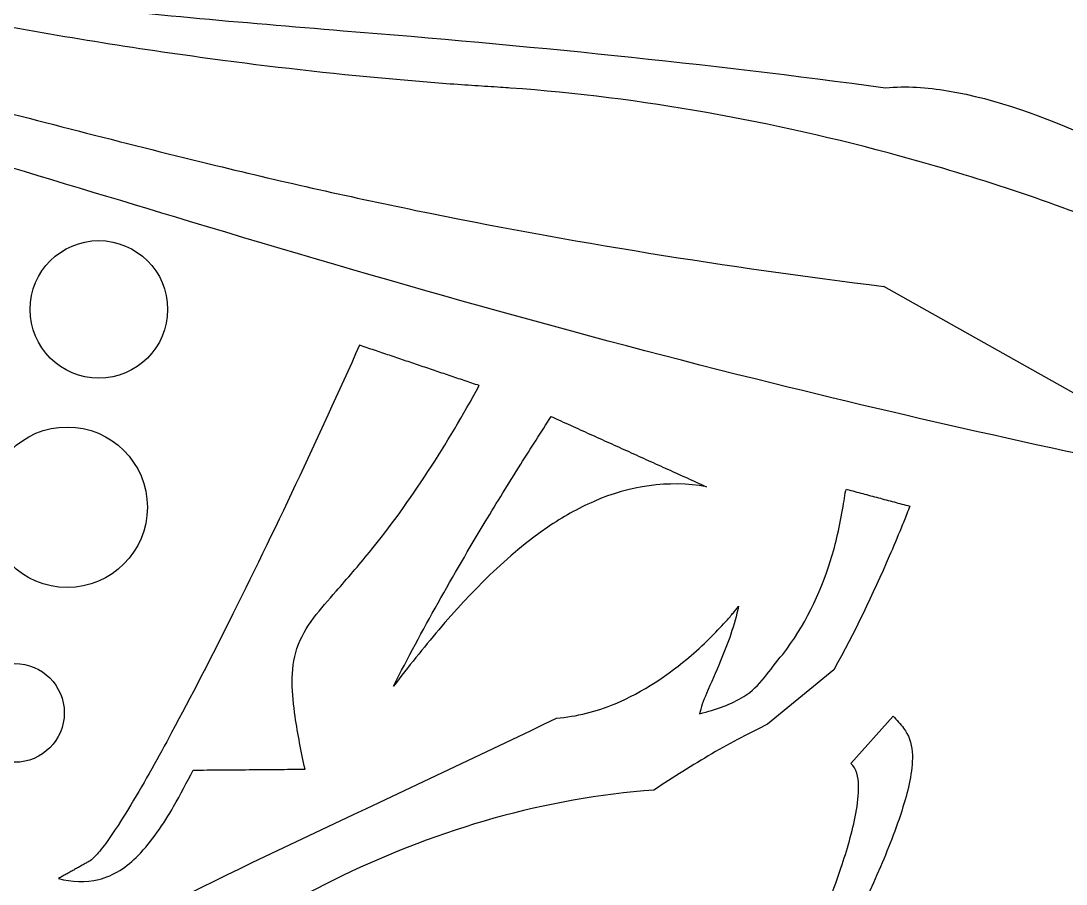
# Model space of a CAD drawing. Header units: millimetres. Extents: x -94 to 94, y -92 to 96.
# Drawn here: x -40.46 to -23.5, y 35.43 to 49.43 of the extents above; entities that cross this region are included whole.
import ezdxf

# ---------------------------------------------------------------- set-up
doc = ezdxf.new("R2010")
doc.units = ezdxf.units.MM
doc.layers.add('Fillet', color=7, linetype='CONTINUOUS')

msp = doc.modelspace()

# ---------------------------------------------------------------- linework, layer by layer
at = {"layer": 'Fillet'}
for p, q in [((-32.5221, 48.3447), (-32.5221, 48.3447, 4)), ((-32.5221, 48.3447), (-32.5221, 48.3447, 4)), ((-26.4262, 48.3467), (-26.4262, 48.3467, 4)), ((-26.4262, 48.3467), (-26.4262, 48.3467, 4)), ((-20.643, 41.8625), (-26.4545, 45.1244)), ((-26.4545, 45.1244), (-26.4545, 45.1244, 4)), ((-20.643, 41.8625), (-26.4545, 45.1244)), ((-20.643, 41.8625, 4), (-26.4545, 45.1244, 4)), ((-26.4545, 45.1244), (-26.4545, 45.1244, 4)), ((-20.643, 41.8625, 4), (-26.4545, 45.1244, 4)), ((-38.0799, 44.7518), (-38.0799, 44.7518, 4)), ((-38.0799, 44.7518), (-38.0799, 44.7518, 4)), ((-34.9652, 44.1709), (-34.9652, 44.1709, 4)), ((-34.9652, 44.1709), (-34.9652, 44.1709, 4)), ((-33.0218, 43.5152), (-33.0218, 43.5152, 4)), ((-33.0218, 43.5152), (-33.0218, 43.5152, 4)), ((-31.8542, 43.0136), (-31.8542, 43.0136, 4)), ((-31.8542, 43.0136), (-31.8542, 43.0136, 4)), ((-29.3336, 41.8741), (-29.3336, 41.8741, 4)), ((-29.3336, 41.8741), (-29.3336, 41.8741, 4)), ((-27.0519, 41.8309), (-27.0519, 41.8309, 4)), ((-27.0519, 41.8309), (-27.0519, 41.8309, 4)), ((-38.4094, 41.5422), (-38.4094, 41.5422, 4)), ((-38.4094, 41.5422), (-38.4094, 41.5422, 4)), ((-26.0331, 41.5592), (-26.0331, 41.5592, 4)), ((-26.0331, 41.5592), (-26.0331, 41.5592, 4)), ((-28.8124, 39.9355), (-28.8124, 39.9355, 4)), ((-28.8124, 39.9355), (-28.8124, 39.9355, 4)), ((-28.0957, 39.1549), (-28.0957, 39.1549, 4)), ((-28.0957, 39.1549), (-28.0957, 39.1549, 4)), ((-27.267, 38.902), (-28.3436, 38.0229)), ((-27.267, 38.902), (-28.3436, 38.0229)), ((-27.267, 38.902, 4), (-28.3436, 38.0229, 4)), ((-27.267, 38.902, 4), (-28.3436, 38.0229, 4)), ((-27.267, 38.902), (-27.267, 38.902, 4)), ((-27.267, 38.902), (-27.267, 38.902, 4)), ((-34.412, 38.6407), (-34.412, 38.6407, 4)), ((-34.412, 38.6407), (-34.412, 38.6407, 4)), ((-39.758, 38.2048), (-39.758, 38.2048, 4)), ((-39.758, 38.2048), (-39.758, 38.2048, 4)), ((-29.4438, 38.1912), (-29.4438, 38.1912, 4)), ((-29.4438, 38.1912), (-29.4438, 38.1912, 4)), ((-31.769, 38.1215), (-31.769, 38.1215, 4)), ((-31.769, 38.1215), (-31.769, 38.1215, 4)), ((-28.3436, 38.0229), (-28.3436, 38.0229, 4)), ((-28.3436, 38.0229), (-28.3436, 38.0229, 4)), ((-28.3436, 38.0224), (-28.3436, 38.0224, 4)), ((-28.3436, 38.0224), (-28.3436, 38.0224, 4)), ((-26.3045, 38.1511), (-26.991, 37.3839)), ((-26.3045, 38.1511), (-26.991, 37.3839)), ((-26.3045, 38.1511, 4), (-26.991, 37.3839, 4)), ((-26.3045, 38.1511, 4), (-26.991, 37.3839, 4)), ((-26.3045, 38.1511), (-26.3045, 38.1511, 4)), ((-26.3045, 38.1511), (-26.3045, 38.1511, 4)), ((-26.991, 37.3839), (-26.991, 37.3839, 4)), ((-26.991, 37.3839), (-26.991, 37.3839, 4)), ((-37.6682, 37.2765), (-37.6682, 37.2765, 4)), ((-37.6682, 37.2765), (-37.6682, 37.2765, 4)), ((-35.8493, 37.2913), (-35.8493, 37.2913, 4)), ((-35.8493, 37.2913), (-35.8493, 37.2913, 4)), ((-30.1866, 36.9518), (-30.1866, 36.9518, 4)), ((-30.1866, 36.9518), (-30.1866, 36.9518, 4)), ((-39.3584, 35.7928), (-39.3584, 35.7928, 4)), ((-39.3584, 35.7928), (-39.3584, 35.7928, 4)), ((-39.8516, 35.5175), (-39.8516, 35.5175, 4)), ((-39.8516, 35.5175), (-39.8516, 35.5175, 4))]:
    msp.add_line(p, q, dxfattribs=at)
for centre, radius in [((-39.1967, 44.7518), 1.11674), ((-39.1967, 44.7518), 1.11674), ((-39.1967, 44.7518), 1.11674), ((-39.1967, 44.7518), 1.11674), ((-39.7109, 41.5422), 1.3015), ((-39.7109, 41.5422), 1.3015), ((-39.7109, 41.5422), 1.3015), ((-39.7109, 41.5422), 1.3015), ((-40.5591, 38.2048), 0.80108), ((-40.5591, 38.2048), 0.80108), ((-40.5591, 38.2048), 0.80108), ((-40.5591, 38.2048), 0.80108)]:
    msp.add_circle(centre, radius, dxfattribs=at)
for points, knots in [([(-40.1839, 49.7737), (-38.5427, 49.5368), (-36.8859, 49.4151), (-35.2307, 49.2749), (-32.2919, 49.0377), (-29.3523, 48.7499), (-26.4262, 48.3467)], [0, 0, 0, 0, 0.360404, 0.360404, 0.360404, 1, 1, 1, 1]), ([(-40.1839, 49.7737), (-38.5427, 49.5368), (-36.8859, 49.4151), (-35.2307, 49.2749), (-32.2919, 49.0377), (-29.3523, 48.7499), (-26.4262, 48.3467)], [0, 0, 0, 0, 0.360404, 0.360404, 0.360404, 1, 1, 1, 1]), ([(-40.1839, 49.7737, 4), (-38.5427, 49.5368, 4), (-36.8859, 49.4151, 4), (-35.2307, 49.2749, 4), (-32.2919, 49.0377, 4), (-29.3523, 48.7499, 4), (-26.4262, 48.3467, 4)], [0, 0, 0, 0, 0.360404, 0.360404, 0.360404, 1, 1, 1, 1]), ([(-40.1839, 49.7737, 4), (-38.5427, 49.5368, 4), (-36.8859, 49.4151, 4), (-35.2307, 49.2749, 4), (-32.2919, 49.0377, 4), (-29.3523, 48.7499, 4), (-26.4262, 48.3467, 4)], [0, 0, 0, 0, 0.360404, 0.360404, 0.360404, 1, 1, 1, 1]), ([(-32.5221, 48.3447), (-32.5521, 48.3484), (-32.6192, 48.3519), (-32.6752, 48.3555), (-32.7428, 48.3595), (-32.8117, 48.3637), (-32.8819, 48.368), (-33.0229, 48.3767), (-33.165, 48.386), (-33.3083, 48.396), (-33.6395, 48.4192), (-33.9719, 48.4454), (-34.3055, 48.4747), (-35.2661, 48.5596), (-36.2264, 48.6655), (-37.1865, 48.7925), (-38.4917, 48.9648), (-39.7921, 49.1722), (-41.0878, 49.4147)], [0, 0, 0, 0, 0.0219043, 0.0219043, 0.0219043, 0.0468446, 0.0468446, 0.0468446, 0.0969568, 0.0969568, 0.0969568, 0.212806, 0.212806, 0.212806, 0.546384, 0.546384, 0.546384, 1, 1, 1, 1]), ([(-32.5221, 48.3447), (-32.5521, 48.3484), (-32.6192, 48.3519), (-32.6752, 48.3555), (-32.7428, 48.3595), (-32.8117, 48.3637), (-32.8819, 48.368), (-33.0229, 48.3767), (-33.165, 48.386), (-33.3083, 48.396), (-33.6395, 48.4192), (-33.9719, 48.4454), (-34.3055, 48.4747), (-35.2661, 48.5596), (-36.2264, 48.6655), (-37.1865, 48.7925), (-38.4917, 48.9648), (-39.7921, 49.1722), (-41.0878, 49.4147)], [0, 0, 0, 0, 0.0219043, 0.0219043, 0.0219043, 0.0468446, 0.0468446, 0.0468446, 0.0969568, 0.0969568, 0.0969568, 0.212806, 0.212806, 0.212806, 0.546384, 0.546384, 0.546384, 1, 1, 1, 1]), ([(-32.5221, 48.3447, 4), (-32.5521, 48.3484, 4), (-32.6192, 48.3519, 4), (-32.6752, 48.3555, 4), (-32.7428, 48.3595, 4), (-32.8117, 48.3637, 4), (-32.8819, 48.368, 4), (-33.0229, 48.3767, 4), (-33.165, 48.386, 4), (-33.3083, 48.396, 4), (-33.6395, 48.4192, 4), (-33.9719, 48.4454, 4), (-34.3055, 48.4747, 4), (-35.2661, 48.5596, 4), (-36.2264, 48.6655, 4), (-37.1865, 48.7925, 4), (-38.4917, 48.9648, 4), (-39.7921, 49.1722, 4), (-41.0878, 49.4147, 4)], [0, 0, 0, 0, 0.0219043, 0.0219043, 0.0219043, 0.0468446, 0.0468446, 0.0468446, 0.0969568, 0.0969568, 0.0969568, 0.212806, 0.212806, 0.212806, 0.546384, 0.546384, 0.546384, 1, 1, 1, 1]), ([(-32.5221, 48.3447, 4), (-32.5521, 48.3484, 4), (-32.6192, 48.3519, 4), (-32.6752, 48.3555, 4), (-32.7428, 48.3595, 4), (-32.8117, 48.3637, 4), (-32.8819, 48.368, 4), (-33.0229, 48.3767, 4), (-33.165, 48.386, 4), (-33.3083, 48.396, 4), (-33.6395, 48.4192, 4), (-33.9719, 48.4454, 4), (-34.3055, 48.4747, 4), (-35.2661, 48.5596, 4), (-36.2264, 48.6655, 4), (-37.1865, 48.7925, 4), (-38.4917, 48.9648, 4), (-39.7921, 49.1722, 4), (-41.0878, 49.4147, 4)], [0, 0, 0, 0, 0.0219043, 0.0219043, 0.0219043, 0.0468446, 0.0468446, 0.0468446, 0.0969568, 0.0969568, 0.0969568, 0.212806, 0.212806, 0.212806, 0.546384, 0.546384, 0.546384, 1, 1, 1, 1]), ([(-44.8889, 48.8719), (-43.8005, 48.6948), (-42.7242, 48.4517), (-41.6536, 48.1878), (-40.236, 47.8371), (-38.8248, 47.4584), (-37.4043, 47.1142), (-36.2919, 46.8422), (-35.1746, 46.5908), (-34.0524, 46.3597), (-31.539, 45.843), (-29.0018, 45.4413), (-26.4545, 45.1244)], [0, 0, 0, 0, 0.17589, 0.17589, 0.17589, 0.408816, 0.408816, 0.408816, 0.591299, 0.591299, 0.591299, 1, 1, 1, 1]), ([(-44.8889, 48.8719), (-43.8005, 48.6948), (-42.7242, 48.4517), (-41.6536, 48.1878), (-40.236, 47.8371), (-38.8248, 47.4584), (-37.4043, 47.1142), (-36.2919, 46.8422), (-35.1746, 46.5908), (-34.0524, 46.3597), (-31.539, 45.843), (-29.0018, 45.4413), (-26.4545, 45.1244)], [0, 0, 0, 0, 0.17589, 0.17589, 0.17589, 0.408816, 0.408816, 0.408816, 0.591299, 0.591299, 0.591299, 1, 1, 1, 1]), ([(-44.8889, 48.8719, 4), (-43.8005, 48.6948, 4), (-42.7242, 48.4517, 4), (-41.6536, 48.1878, 4), (-40.236, 47.8371, 4), (-38.8248, 47.4584, 4), (-37.4043, 47.1142, 4), (-36.2919, 46.8422, 4), (-35.1746, 46.5908, 4), (-34.0524, 46.3597, 4), (-31.539, 45.843, 4), (-29.0018, 45.4413, 4), (-26.4545, 45.1244, 4)], [0, 0, 0, 0, 0.17589, 0.17589, 0.17589, 0.408816, 0.408816, 0.408816, 0.591299, 0.591299, 0.591299, 1, 1, 1, 1]), ([(-44.8889, 48.8719, 4), (-43.8005, 48.6948, 4), (-42.7242, 48.4517, 4), (-41.6536, 48.1878, 4), (-40.236, 47.8371, 4), (-38.8248, 47.4584, 4), (-37.4043, 47.1142, 4), (-36.2919, 46.8422, 4), (-35.1746, 46.5908, 4), (-34.0524, 46.3597, 4), (-31.539, 45.843, 4), (-29.0018, 45.4413, 4), (-26.4545, 45.1244, 4)], [0, 0, 0, 0, 0.17589, 0.17589, 0.17589, 0.408816, 0.408816, 0.408816, 0.591299, 0.591299, 0.591299, 1, 1, 1, 1]), ([(-26.4262, 48.3467), (-26.0906, 48.3804), (-25.7511, 48.3554), (-25.4183, 48.3012), (-24.615, 48.1654), (-23.8457, 47.8746), (-23.1023, 47.5437), (-22.3367, 47.1993), (-21.5964, 46.7999), (-20.8722, 46.3746), (-20.0563, 45.8915), (-19.2584, 45.3801), (-18.4783, 44.8404), (-17.3246, 44.0433), (-16.202, 43.2047), (-15.1103, 42.3246)], [0, 0, 0, 0, 0.0780308, 0.0780308, 0.0780308, 0.265976, 0.265976, 0.265976, 0.45935, 0.45935, 0.45935, 0.677506, 0.677506, 0.677506, 1, 1, 1, 1]), ([(-26.4262, 48.3467), (-26.0906, 48.3804), (-25.7511, 48.3554), (-25.4183, 48.3012), (-24.615, 48.1654), (-23.8457, 47.8746), (-23.1023, 47.5437), (-22.3367, 47.1993), (-21.5964, 46.7999), (-20.8722, 46.3746), (-20.0563, 45.8915), (-19.2584, 45.3801), (-18.4783, 44.8404), (-17.3246, 44.0433), (-16.202, 43.2047), (-15.1103, 42.3246)], [0, 0, 0, 0, 0.0780308, 0.0780308, 0.0780308, 0.265976, 0.265976, 0.265976, 0.45935, 0.45935, 0.45935, 0.677506, 0.677506, 0.677506, 1, 1, 1, 1]), ([(-26.4262, 48.3467, 4), (-26.0906, 48.3804, 4), (-25.7511, 48.3554, 4), (-25.4183, 48.3012, 4), (-24.615, 48.1654, 4), (-23.8457, 47.8746, 4), (-23.1023, 47.5437, 4), (-22.3367, 47.1993, 4), (-21.5964, 46.7999, 4), (-20.8722, 46.3746, 4), (-20.0563, 45.8915, 4), (-19.2584, 45.3801, 4), (-18.4783, 44.8404, 4), (-17.3246, 44.0433, 4), (-16.202, 43.2047, 4), (-15.1103, 42.3246, 4)], [0, 0, 0, 0, 0.0780308, 0.0780308, 0.0780308, 0.265976, 0.265976, 0.265976, 0.45935, 0.45935, 0.45935, 0.677506, 0.677506, 0.677506, 1, 1, 1, 1]), ([(-26.4262, 48.3467, 4), (-26.0906, 48.3804, 4), (-25.7511, 48.3554, 4), (-25.4183, 48.3012, 4), (-24.615, 48.1654, 4), (-23.8457, 47.8746, 4), (-23.1023, 47.5437, 4), (-22.3367, 47.1993, 4), (-21.5964, 46.7999, 4), (-20.8722, 46.3746, 4), (-20.0563, 45.8915, 4), (-19.2584, 45.3801, 4), (-18.4783, 44.8404, 4), (-17.3246, 44.0433, 4), (-16.202, 43.2047, 4), (-15.1103, 42.3246, 4)], [0, 0, 0, 0, 0.0780308, 0.0780308, 0.0780308, 0.265976, 0.265976, 0.265976, 0.45935, 0.45935, 0.45935, 0.677506, 0.677506, 0.677506, 1, 1, 1, 1]), ([(-20.643, 41.8625), (-23.191, 42.365), (-25.7255, 42.9275), (-28.2464, 43.55), (-31.4314, 44.3348), (-34.5866, 45.2337), (-37.7253, 46.1807), (-40.1093, 46.8947), (-42.4858, 47.6356), (-44.8953, 48.2567)], [0, 0, 0, 0, 0.310312, 0.310312, 0.310312, 0.702374, 0.702374, 0.702374, 1, 1, 1, 1]), ([(-20.643, 41.8625), (-23.191, 42.365), (-25.7255, 42.9275), (-28.2464, 43.55), (-31.4314, 44.3348), (-34.5866, 45.2337), (-37.7253, 46.1807), (-40.1093, 46.8947), (-42.4858, 47.6356), (-44.8953, 48.2567)], [0, 0, 0, 0, 0.310312, 0.310312, 0.310312, 0.702374, 0.702374, 0.702374, 1, 1, 1, 1]), ([(-20.643, 41.8625, 4), (-23.191, 42.365, 4), (-25.7255, 42.9275, 4), (-28.2464, 43.55, 4), (-31.4314, 44.3348, 4), (-34.5866, 45.2337, 4), (-37.7253, 46.1807, 4), (-40.1093, 46.8947, 4), (-42.4858, 47.6356, 4), (-44.8953, 48.2567, 4)], [0, 0, 0, 0, 0.310312, 0.310312, 0.310312, 0.702374, 0.702374, 0.702374, 1, 1, 1, 1]), ([(-20.643, 41.8625, 4), (-23.191, 42.365, 4), (-25.7255, 42.9275, 4), (-28.2464, 43.55, 4), (-31.4314, 44.3348, 4), (-34.5866, 45.2337, 4), (-37.7253, 46.1807, 4), (-40.1093, 46.8947, 4), (-42.4858, 47.6356, 4), (-44.8953, 48.2567, 4)], [0, 0, 0, 0, 0.310312, 0.310312, 0.310312, 0.702374, 0.702374, 0.702374, 1, 1, 1, 1]), ([(-17.3159, 42.9591), (-17.6766, 43.3617), (-18.1129, 43.691), (-18.5595, 43.996), (-18.9041, 44.2274), (-19.2579, 44.444), (-19.621, 44.646), (-20.5619, 45.1714), (-21.5446, 45.6205), (-22.5454, 46.0213), (-23.7379, 46.4955), (-24.9534, 46.9015), (-26.1919, 47.2395), (-28.2608, 47.8044), (-30.3817, 48.1909), (-32.5221, 48.3447)], [0, 0, 0, 0, 0.0994086, 0.0994086, 0.0994086, 0.175483, 0.175483, 0.175483, 0.372872, 0.372872, 0.372872, 0.607506, 0.607506, 0.607506, 1, 1, 1, 1]), ([(-17.3159, 42.9591), (-17.6766, 43.3617), (-18.1129, 43.691), (-18.5595, 43.996), (-18.9041, 44.2274), (-19.2579, 44.444), (-19.621, 44.646), (-20.5619, 45.1714), (-21.5446, 45.6205), (-22.5454, 46.0213), (-23.7379, 46.4955), (-24.9534, 46.9015), (-26.1919, 47.2395), (-28.2608, 47.8044), (-30.3817, 48.1909), (-32.5221, 48.3447)], [0, 0, 0, 0, 0.0994086, 0.0994086, 0.0994086, 0.175483, 0.175483, 0.175483, 0.372872, 0.372872, 0.372872, 0.607506, 0.607506, 0.607506, 1, 1, 1, 1]), ([(-17.3159, 42.9591, 4), (-17.6766, 43.3617, 4), (-18.1129, 43.691, 4), (-18.5595, 43.996, 4), (-18.9041, 44.2274, 4), (-19.2579, 44.444, 4), (-19.621, 44.646, 4), (-20.5619, 45.1714, 4), (-21.5446, 45.6205, 4), (-22.5454, 46.0213, 4), (-23.7379, 46.4955, 4), (-24.9534, 46.9015, 4), (-26.1919, 47.2395, 4), (-28.2608, 47.8044, 4), (-30.3817, 48.1909, 4), (-32.5221, 48.3447, 4)], [0, 0, 0, 0, 0.0994086, 0.0994086, 0.0994086, 0.175483, 0.175483, 0.175483, 0.372872, 0.372872, 0.372872, 0.607506, 0.607506, 0.607506, 1, 1, 1, 1]), ([(-17.3159, 42.9591, 4), (-17.6766, 43.3617, 4), (-18.1129, 43.691, 4), (-18.5595, 43.996, 4), (-18.9041, 44.2274, 4), (-19.2579, 44.444, 4), (-19.621, 44.646, 4), (-20.5619, 45.1714, 4), (-21.5446, 45.6205, 4), (-22.5454, 46.0213, 4), (-23.7379, 46.4955, 4), (-24.9534, 46.9015, 4), (-26.1919, 47.2395, 4), (-28.2608, 47.8044, 4), (-30.3817, 48.1909, 4), (-32.5221, 48.3447, 4)], [0, 0, 0, 0, 0.0994086, 0.0994086, 0.0994086, 0.175483, 0.175483, 0.175483, 0.372872, 0.372872, 0.372872, 0.607506, 0.607506, 0.607506, 1, 1, 1, 1]), ([(-34.9652, 44.1709), (-35.6396, 42.6571), (-36.3473, 41.1585), (-37.0886, 39.6753), (-37.3887, 39.0736), (-37.6974, 38.4769), (-38.0147, 37.8851), (-38.2263, 37.4891), (-38.4466, 37.099), (-38.6755, 36.7148), (-38.7843, 36.5323), (-38.8984, 36.3542), (-39.0179, 36.1805), (-39.0771, 36.0945), (-39.1398, 36.0123), (-39.206, 35.9339), (-39.2527, 35.8807), (-39.3016, 35.8274), (-39.3584, 35.7928)], [0, 0, 0, 0, 0.522574, 0.522574, 0.522574, 0.734551, 0.734551, 0.734551, 0.876244, 0.876244, 0.876244, 0.943529, 0.943529, 0.943529, 0.976807, 0.976807, 0.976807, 1, 1, 1, 1]), ([(-34.9652, 44.1709), (-35.6396, 42.6571), (-36.3473, 41.1585), (-37.0886, 39.6753), (-37.3887, 39.0736), (-37.6974, 38.4769), (-38.0147, 37.8851), (-38.2263, 37.4891), (-38.4466, 37.099), (-38.6755, 36.7148), (-38.7843, 36.5323), (-38.8984, 36.3542), (-39.0179, 36.1805), (-39.0771, 36.0945), (-39.1398, 36.0123), (-39.206, 35.9339), (-39.2527, 35.8807), (-39.3016, 35.8274), (-39.3584, 35.7928)], [0, 0, 0, 0, 0.522574, 0.522574, 0.522574, 0.734551, 0.734551, 0.734551, 0.876244, 0.876244, 0.876244, 0.943529, 0.943529, 0.943529, 0.976807, 0.976807, 0.976807, 1, 1, 1, 1]), ([(-34.9652, 44.1709, 4), (-35.6396, 42.6571, 4), (-36.3473, 41.1585, 4), (-37.0886, 39.6753, 4), (-37.3887, 39.0736, 4), (-37.6974, 38.4769, 4), (-38.0147, 37.8851, 4), (-38.2263, 37.4891, 4), (-38.4466, 37.099, 4), (-38.6755, 36.7148, 4), (-38.7843, 36.5323, 4), (-38.8984, 36.3542, 4), (-39.0179, 36.1805, 4), (-39.0771, 36.0945, 4), (-39.1398, 36.0123, 4), (-39.206, 35.9339, 4), (-39.2527, 35.8807, 4), (-39.3016, 35.8274, 4), (-39.3584, 35.7928, 4)], [0, 0, 0, 0, 0.522574, 0.522574, 0.522574, 0.734551, 0.734551, 0.734551, 0.876244, 0.876244, 0.876244, 0.943529, 0.943529, 0.943529, 0.976807, 0.976807, 0.976807, 1, 1, 1, 1]), ([(-34.9652, 44.1709, 4), (-35.6396, 42.6571, 4), (-36.3473, 41.1585, 4), (-37.0886, 39.6753, 4), (-37.3887, 39.0736, 4), (-37.6974, 38.4769, 4), (-38.0147, 37.8851, 4), (-38.2263, 37.4891, 4), (-38.4466, 37.099, 4), (-38.6755, 36.7148, 4), (-38.7843, 36.5323, 4), (-38.8984, 36.3542, 4), (-39.0179, 36.1805, 4), (-39.0771, 36.0945, 4), (-39.1398, 36.0123, 4), (-39.206, 35.9339, 4), (-39.2527, 35.8807, 4), (-39.3016, 35.8274, 4), (-39.3584, 35.7928, 4)], [0, 0, 0, 0, 0.522574, 0.522574, 0.522574, 0.734551, 0.734551, 0.734551, 0.876244, 0.876244, 0.876244, 0.943529, 0.943529, 0.943529, 0.976807, 0.976807, 0.976807, 1, 1, 1, 1]), ([(-35.8493, 37.2913), (-35.913, 37.5747), (-35.9667, 37.8591), (-36.0105, 38.1446), (-36.0619, 38.5144), (-36.0977, 38.8994), (-35.9806, 39.2523), (-35.8599, 39.6109), (-35.5914, 39.8922), (-35.345, 40.1792), (-35.1617, 40.3858), (-34.9818, 40.5966), (-34.8054, 40.8116), (-34.1243, 41.6469), (-33.5447, 42.5676), (-33.0218, 43.5152)], [0, 0, 0, 0, 0.120332, 0.120332, 0.120332, 0.277251, 0.277251, 0.277251, 0.436813, 0.436813, 0.436813, 0.552386, 0.552386, 0.552386, 1, 1, 1, 1]), ([(-35.8493, 37.2913), (-35.913, 37.5747), (-35.9667, 37.8591), (-36.0105, 38.1446), (-36.0619, 38.5144), (-36.0977, 38.8994), (-35.9806, 39.2523), (-35.8599, 39.6109), (-35.5914, 39.8922), (-35.345, 40.1792), (-35.1617, 40.3858), (-34.9818, 40.5966), (-34.8054, 40.8116), (-34.1243, 41.6469), (-33.5447, 42.5676), (-33.0218, 43.5152)], [0, 0, 0, 0, 0.120332, 0.120332, 0.120332, 0.277251, 0.277251, 0.277251, 0.436813, 0.436813, 0.436813, 0.552386, 0.552386, 0.552386, 1, 1, 1, 1]), ([(-35.8493, 37.2913, 4), (-35.913, 37.5747, 4), (-35.9667, 37.8591, 4), (-36.0105, 38.1446, 4), (-36.0619, 38.5144, 4), (-36.0977, 38.8994, 4), (-35.9806, 39.2523, 4), (-35.8599, 39.6109, 4), (-35.5914, 39.8922, 4), (-35.345, 40.1792, 4), (-35.1617, 40.3858, 4), (-34.9818, 40.5966, 4), (-34.8054, 40.8116, 4), (-34.1243, 41.6469, 4), (-33.5447, 42.5676, 4), (-33.0218, 43.5152, 4)], [0, 0, 0, 0, 0.120332, 0.120332, 0.120332, 0.277251, 0.277251, 0.277251, 0.436813, 0.436813, 0.436813, 0.552386, 0.552386, 0.552386, 1, 1, 1, 1]), ([(-35.8493, 37.2913, 4), (-35.913, 37.5747, 4), (-35.9667, 37.8591, 4), (-36.0105, 38.1446, 4), (-36.0619, 38.5144, 4), (-36.0977, 38.8994, 4), (-35.9806, 39.2523, 4), (-35.8599, 39.6109, 4), (-35.5914, 39.8922, 4), (-35.345, 40.1792, 4), (-35.1617, 40.3858, 4), (-34.9818, 40.5966, 4), (-34.8054, 40.8116, 4), (-34.1243, 41.6469, 4), (-33.5447, 42.5676, 4), (-33.0218, 43.5152, 4)], [0, 0, 0, 0, 0.120332, 0.120332, 0.120332, 0.277251, 0.277251, 0.277251, 0.436813, 0.436813, 0.436813, 0.552386, 0.552386, 0.552386, 1, 1, 1, 1]), ([(-34.412, 38.6407), (-33.9505, 39.55), (-33.4468, 40.438), (-32.9231, 41.3073), (-32.7336, 41.6213), (-32.542, 41.9321), (-32.3484, 42.2395), (-32.1831, 42.5024), (-32.0146, 42.7651), (-31.8542, 43.0136)], [0, 0, 0, 0, 0.598389, 0.598389, 0.598389, 0.814523, 0.814523, 0.814523, 1, 1, 1, 1]), ([(-34.412, 38.6407), (-33.9505, 39.55), (-33.4468, 40.438), (-32.9231, 41.3073), (-32.7336, 41.6213), (-32.542, 41.9321), (-32.3484, 42.2395), (-32.1831, 42.5024), (-32.0146, 42.7651), (-31.8542, 43.0136)], [0, 0, 0, 0, 0.598389, 0.598389, 0.598389, 0.814523, 0.814523, 0.814523, 1, 1, 1, 1]), ([(-34.412, 38.6407, 4), (-33.9505, 39.55, 4), (-33.4468, 40.438, 4), (-32.9231, 41.3073, 4), (-32.7336, 41.6213, 4), (-32.542, 41.9321, 4), (-32.3484, 42.2395, 4), (-32.1831, 42.5024, 4), (-32.0146, 42.7651, 4), (-31.8542, 43.0136, 4)], [0, 0, 0, 0, 0.598389, 0.598389, 0.598389, 0.814523, 0.814523, 0.814523, 1, 1, 1, 1]), ([(-34.412, 38.6407, 4), (-33.9505, 39.55, 4), (-33.4468, 40.438, 4), (-32.9231, 41.3073, 4), (-32.7336, 41.6213, 4), (-32.542, 41.9321, 4), (-32.3484, 42.2395, 4), (-32.1831, 42.5024, 4), (-32.0146, 42.7651, 4), (-31.8542, 43.0136, 4)], [0, 0, 0, 0, 0.598389, 0.598389, 0.598389, 0.814523, 0.814523, 0.814523, 1, 1, 1, 1]), ([(-29.3336, 41.8741), (-29.9488, 41.9846), (-30.5896, 41.8889), (-31.1584, 41.6374), (-31.4217, 41.5213), (-31.6722, 41.3817), (-31.9099, 41.2184), (-32.5802, 40.76), (-33.1507, 40.1705), (-33.6781, 39.5542), (-33.9306, 39.2561), (-34.1752, 38.9516), (-34.412, 38.6407)], [0, 0, 0, 0, 0.295227, 0.295227, 0.295227, 0.431409, 0.431409, 0.431409, 0.815511, 0.815511, 0.815511, 1, 1, 1, 1]), ([(-29.3336, 41.8741), (-29.9488, 41.9846), (-30.5896, 41.8889), (-31.1584, 41.6374), (-31.4217, 41.5213), (-31.6722, 41.3817), (-31.9099, 41.2184), (-32.5802, 40.76), (-33.1507, 40.1705), (-33.6781, 39.5542), (-33.9306, 39.2561), (-34.1752, 38.9516), (-34.412, 38.6407)], [0, 0, 0, 0, 0.295227, 0.295227, 0.295227, 0.431409, 0.431409, 0.431409, 0.815511, 0.815511, 0.815511, 1, 1, 1, 1]), ([(-29.3336, 41.8741, 4), (-29.9488, 41.9846, 4), (-30.5896, 41.8889, 4), (-31.1584, 41.6374, 4), (-31.4217, 41.5213, 4), (-31.6722, 41.3817, 4), (-31.9099, 41.2184, 4), (-32.5802, 40.76, 4), (-33.1507, 40.1705, 4), (-33.6781, 39.5542, 4), (-33.9306, 39.2561, 4), (-34.1752, 38.9516, 4), (-34.412, 38.6407, 4)], [0, 0, 0, 0, 0.295227, 0.295227, 0.295227, 0.431409, 0.431409, 0.431409, 0.815511, 0.815511, 0.815511, 1, 1, 1, 1]), ([(-29.3336, 41.8741, 4), (-29.9488, 41.9846, 4), (-30.5896, 41.8889, 4), (-31.1584, 41.6374, 4), (-31.4217, 41.5213, 4), (-31.6722, 41.3817, 4), (-31.9099, 41.2184, 4), (-32.5802, 40.76, 4), (-33.1507, 40.1705, 4), (-33.6781, 39.5542, 4), (-33.9306, 39.2561, 4), (-34.1752, 38.9516, 4), (-34.412, 38.6407, 4)], [0, 0, 0, 0, 0.295227, 0.295227, 0.295227, 0.431409, 0.431409, 0.431409, 0.815511, 0.815511, 0.815511, 1, 1, 1, 1]), ([(-28.0957, 39.1549), (-27.7415, 39.61), (-27.4861, 40.1354), (-27.3181, 40.6773), (-27.2745, 40.8182), (-27.2364, 40.9596), (-27.2038, 41.1014), (-27.1686, 41.2555), (-27.1391, 41.4067), (-27.1153, 41.555), (-27.1053, 41.6171), (-27.0958, 41.6759), (-27.0868, 41.7313), (-27.0769, 41.7881), (-27.0663, 41.8534), (-27.0519, 41.8309)], [0, 0, 0, 0, 0.559365, 0.559365, 0.559365, 0.704583, 0.704583, 0.704583, 0.861715, 0.861715, 0.861715, 0.927516, 0.927516, 0.927516, 1, 1, 1, 1]), ([(-28.0957, 39.1549), (-27.7415, 39.61), (-27.4861, 40.1354), (-27.3181, 40.6773), (-27.2745, 40.8182), (-27.2364, 40.9596), (-27.2038, 41.1014), (-27.1686, 41.2555), (-27.1391, 41.4067), (-27.1153, 41.555), (-27.1053, 41.6171), (-27.0958, 41.6759), (-27.0868, 41.7313), (-27.0769, 41.7881), (-27.0663, 41.8534), (-27.0519, 41.8309)], [0, 0, 0, 0, 0.559365, 0.559365, 0.559365, 0.704583, 0.704583, 0.704583, 0.861715, 0.861715, 0.861715, 0.927516, 0.927516, 0.927516, 1, 1, 1, 1]), ([(-28.0957, 39.1549, 4), (-27.7415, 39.61, 4), (-27.4861, 40.1354, 4), (-27.3181, 40.6773, 4), (-27.2745, 40.8182, 4), (-27.2364, 40.9596, 4), (-27.2038, 41.1014, 4), (-27.1686, 41.2555, 4), (-27.1391, 41.4067, 4), (-27.1153, 41.555, 4), (-27.1053, 41.6171, 4), (-27.0958, 41.6759, 4), (-27.0868, 41.7313, 4), (-27.0769, 41.7881, 4), (-27.0663, 41.8534, 4), (-27.0519, 41.8309, 4)], [0, 0, 0, 0, 0.559365, 0.559365, 0.559365, 0.704583, 0.704583, 0.704583, 0.861715, 0.861715, 0.861715, 0.927516, 0.927516, 0.927516, 1, 1, 1, 1]), ([(-28.0957, 39.1549, 4), (-27.7415, 39.61, 4), (-27.4861, 40.1354, 4), (-27.3181, 40.6773, 4), (-27.2745, 40.8182, 4), (-27.2364, 40.9596, 4), (-27.2038, 41.1014, 4), (-27.1686, 41.2555, 4), (-27.1391, 41.4067, 4), (-27.1153, 41.555, 4), (-27.1053, 41.6171, 4), (-27.0958, 41.6759, 4), (-27.0868, 41.7313, 4), (-27.0769, 41.7881, 4), (-27.0663, 41.8534, 4), (-27.0519, 41.8309, 4)], [0, 0, 0, 0, 0.559365, 0.559365, 0.559365, 0.704583, 0.704583, 0.704583, 0.861715, 0.861715, 0.861715, 0.927516, 0.927516, 0.927516, 1, 1, 1, 1]), ([(-26.0331, 41.5592), (-26.0459, 41.5245), (-26.0619, 41.4825), (-26.0813, 41.4331), (-26.1099, 41.3601), (-26.1405, 41.2839), (-26.173, 41.2045), (-26.2342, 41.0548), (-26.2982, 40.9029), (-26.365, 40.7488), (-26.6345, 40.1287), (-26.9316, 39.5027), (-27.267, 38.902)], [0, 0, 0, 0, 0.0592773, 0.0592773, 0.0592773, 0.148853, 0.148853, 0.148853, 0.31806, 0.31806, 0.31806, 1, 1, 1, 1]), ([(-26.0331, 41.5592), (-26.0459, 41.5245), (-26.0619, 41.4825), (-26.0813, 41.4331), (-26.1099, 41.3601), (-26.1405, 41.2839), (-26.173, 41.2045), (-26.2342, 41.0548), (-26.2982, 40.9029), (-26.365, 40.7488), (-26.6345, 40.1287), (-26.9316, 39.5027), (-27.267, 38.902)], [0, 0, 0, 0, 0.0592773, 0.0592773, 0.0592773, 0.148853, 0.148853, 0.148853, 0.31806, 0.31806, 0.31806, 1, 1, 1, 1]), ([(-26.0331, 41.5592, 4), (-26.0459, 41.5245, 4), (-26.0619, 41.4825, 4), (-26.0813, 41.4331, 4), (-26.1099, 41.3601, 4), (-26.1405, 41.2839, 4), (-26.173, 41.2045, 4), (-26.2342, 41.0548, 4), (-26.2982, 40.9029, 4), (-26.365, 40.7488, 4), (-26.6345, 40.1287, 4), (-26.9316, 39.5027, 4), (-27.267, 38.902, 4)], [0, 0, 0, 0, 0.0592773, 0.0592773, 0.0592773, 0.148853, 0.148853, 0.148853, 0.31806, 0.31806, 0.31806, 1, 1, 1, 1]), ([(-26.0331, 41.5592, 4), (-26.0459, 41.5245, 4), (-26.0619, 41.4825, 4), (-26.0813, 41.4331, 4), (-26.1099, 41.3601, 4), (-26.1405, 41.2839, 4), (-26.173, 41.2045, 4), (-26.2342, 41.0548, 4), (-26.2982, 40.9029, 4), (-26.365, 40.7488, 4), (-26.6345, 40.1287, 4), (-26.9316, 39.5027, 4), (-27.267, 38.902, 4)], [0, 0, 0, 0, 0.0592773, 0.0592773, 0.0592773, 0.148853, 0.148853, 0.148853, 0.31806, 0.31806, 0.31806, 1, 1, 1, 1]), ([(-31.769, 38.1215), (-31.4405, 38.1434), (-31.1185, 38.2276), (-30.8157, 38.3536), (-30.3624, 38.5424), (-29.9506, 38.8201), (-29.5822, 39.1366), (-29.4647, 39.2379), (-29.3518, 39.3429), (-29.2436, 39.4514), (-29.1565, 39.5388), (-29.0734, 39.6271), (-28.9945, 39.7164), (-28.955, 39.7611), (-28.9178, 39.8046), (-28.8829, 39.8469), (-28.8506, 39.8858), (-28.8118, 39.9359), (-28.8124, 39.9355)], [0, 0, 0, 0, 0.267597, 0.267597, 0.267597, 0.667601, 0.667601, 0.667601, 0.795102, 0.795102, 0.795102, 0.897628, 0.897628, 0.897628, 0.948825, 0.948825, 0.948825, 1, 1, 1, 1]), ([(-31.769, 38.1215), (-31.4405, 38.1434), (-31.1185, 38.2276), (-30.8157, 38.3536), (-30.3624, 38.5424), (-29.9506, 38.8201), (-29.5822, 39.1366), (-29.4647, 39.2379), (-29.3518, 39.3429), (-29.2436, 39.4514), (-29.1565, 39.5388), (-29.0734, 39.6271), (-28.9945, 39.7164), (-28.955, 39.7611), (-28.9178, 39.8046), (-28.8829, 39.8469), (-28.8506, 39.8858), (-28.8118, 39.9359), (-28.8124, 39.9355)], [0, 0, 0, 0, 0.267597, 0.267597, 0.267597, 0.667601, 0.667601, 0.667601, 0.795102, 0.795102, 0.795102, 0.897628, 0.897628, 0.897628, 0.948825, 0.948825, 0.948825, 1, 1, 1, 1]), ([(-31.769, 38.1215, 4), (-31.4405, 38.1434, 4), (-31.1185, 38.2276, 4), (-30.8157, 38.3536, 4), (-30.3624, 38.5424, 4), (-29.9506, 38.8201, 4), (-29.5822, 39.1366, 4), (-29.4647, 39.2379, 4), (-29.3518, 39.3429, 4), (-29.2436, 39.4514, 4), (-29.1565, 39.5388, 4), (-29.0734, 39.6271, 4), (-28.9945, 39.7164, 4), (-28.955, 39.7611, 4), (-28.9178, 39.8046, 4), (-28.8829, 39.8469, 4), (-28.8506, 39.8858, 4), (-28.8118, 39.9359, 4), (-28.8124, 39.9355, 4)], [0, 0, 0, 0, 0.267597, 0.267597, 0.267597, 0.667601, 0.667601, 0.667601, 0.795102, 0.795102, 0.795102, 0.897628, 0.897628, 0.897628, 0.948825, 0.948825, 0.948825, 1, 1, 1, 1]), ([(-31.769, 38.1215, 4), (-31.4405, 38.1434, 4), (-31.1185, 38.2276, 4), (-30.8157, 38.3536, 4), (-30.3624, 38.5424, 4), (-29.9506, 38.8201, 4), (-29.5822, 39.1366, 4), (-29.4647, 39.2379, 4), (-29.3518, 39.3429, 4), (-29.2436, 39.4514, 4), (-29.1565, 39.5388, 4), (-29.0734, 39.6271, 4), (-28.9945, 39.7164, 4), (-28.955, 39.7611, 4), (-28.9178, 39.8046, 4), (-28.8829, 39.8469, 4), (-28.8506, 39.8858, 4), (-28.8118, 39.9359, 4), (-28.8124, 39.9355, 4)], [0, 0, 0, 0, 0.267597, 0.267597, 0.267597, 0.667601, 0.667601, 0.667601, 0.795102, 0.795102, 0.795102, 0.897628, 0.897628, 0.897628, 0.948825, 0.948825, 0.948825, 1, 1, 1, 1]), ([(-28.8124, 39.9355), (-28.876, 39.6297), (-28.9849, 39.3337), (-29.1036, 39.0491), (-29.1818, 38.8666), (-29.2583, 38.6897), (-29.3332, 38.5181), (-29.381, 38.4031), (-29.428, 38.2885), (-29.4438, 38.1912)], [0, 0, 0, 0, 0.482523, 0.482523, 0.482523, 0.791034, 0.791034, 0.791034, 1, 1, 1, 1]), ([(-28.8124, 39.9355), (-28.876, 39.6297), (-28.9849, 39.3337), (-29.1036, 39.0491), (-29.1818, 38.8666), (-29.2583, 38.6897), (-29.3332, 38.5181), (-29.381, 38.4031), (-29.428, 38.2885), (-29.4438, 38.1912)], [0, 0, 0, 0, 0.482523, 0.482523, 0.482523, 0.791034, 0.791034, 0.791034, 1, 1, 1, 1]), ([(-28.8124, 39.9355, 4), (-28.876, 39.6297, 4), (-28.9849, 39.3337, 4), (-29.1036, 39.0491, 4), (-29.1818, 38.8666, 4), (-29.2583, 38.6897, 4), (-29.3332, 38.5181, 4), (-29.381, 38.4031, 4), (-29.428, 38.2885, 4), (-29.4438, 38.1912, 4)], [0, 0, 0, 0, 0.482523, 0.482523, 0.482523, 0.791034, 0.791034, 0.791034, 1, 1, 1, 1]), ([(-28.8124, 39.9355, 4), (-28.876, 39.6297, 4), (-28.9849, 39.3337, 4), (-29.1036, 39.0491, 4), (-29.1818, 38.8666, 4), (-29.2583, 38.6897, 4), (-29.3332, 38.5181, 4), (-29.381, 38.4031, 4), (-29.428, 38.2885, 4), (-29.4438, 38.1912, 4)], [0, 0, 0, 0, 0.482523, 0.482523, 0.482523, 0.791034, 0.791034, 0.791034, 1, 1, 1, 1]), ([(-29.4438, 38.1912), (-29.1811, 38.261), (-28.9262, 38.3419), (-28.7243, 38.472), (-28.4656, 38.6363), (-28.3107, 38.8965), (-28.0957, 39.1549)], [0, 0, 0, 0, 0.438843, 0.438843, 0.438843, 1, 1, 1, 1]), ([(-29.4438, 38.1912), (-29.1811, 38.261), (-28.9262, 38.3419), (-28.7243, 38.472), (-28.4656, 38.6363), (-28.3107, 38.8965), (-28.0957, 39.1549)], [0, 0, 0, 0, 0.438843, 0.438843, 0.438843, 1, 1, 1, 1]), ([(-29.4438, 38.1912, 4), (-29.1811, 38.261, 4), (-28.9262, 38.3419, 4), (-28.7243, 38.472, 4), (-28.4656, 38.6363, 4), (-28.3107, 38.8965, 4), (-28.0957, 39.1549, 4)], [0, 0, 0, 0, 0.438843, 0.438843, 0.438843, 1, 1, 1, 1]), ([(-29.4438, 38.1912, 4), (-29.1811, 38.261, 4), (-28.9262, 38.3419, 4), (-28.7243, 38.472, 4), (-28.4656, 38.6363, 4), (-28.3107, 38.8965, 4), (-28.0957, 39.1549, 4)], [0, 0, 0, 0, 0.438843, 0.438843, 0.438843, 1, 1, 1, 1]), ([(-28.3436, 38.0224), (-28.6102, 37.8856), (-28.9248, 37.7295), (-29.2451, 37.5406), (-29.557, 37.3577), (-29.8708, 37.1615), (-30.1866, 36.9518)], [0, 0, 0, 0, 0.508011, 0.508011, 0.508011, 1, 1, 1, 1]), ([(-28.3436, 38.0224), (-28.6102, 37.8856), (-28.9248, 37.7295), (-29.2451, 37.5406), (-29.557, 37.3577), (-29.8708, 37.1615), (-30.1866, 36.9518)], [0, 0, 0, 0, 0.508011, 0.508011, 0.508011, 1, 1, 1, 1]), ([(-28.3436, 38.0224, 4), (-28.6102, 37.8856, 4), (-28.9248, 37.7295, 4), (-29.2451, 37.5406, 4), (-29.557, 37.3577, 4), (-29.8708, 37.1615, 4), (-30.1866, 36.9518, 4)], [0, 0, 0, 0, 0.508011, 0.508011, 0.508011, 1, 1, 1, 1]), ([(-28.3436, 38.0224, 4), (-28.6102, 37.8856, 4), (-28.9248, 37.7295, 4), (-29.2451, 37.5406, 4), (-29.557, 37.3577, 4), (-29.8708, 37.1615, 4), (-30.1866, 36.9518, 4)], [0, 0, 0, 0, 0.508011, 0.508011, 0.508011, 1, 1, 1, 1]), ([(-26.3045, 38.1511), (-26.2444, 38.0891), (-26.1873, 38.0243), (-26.1332, 37.9565), (-26.0522, 37.8507), (-26.0041, 37.7159), (-25.9939, 37.5709), (-25.9752, 37.2996), (-26.0441, 37.0169), (-26.1231, 36.744), (-26.2285, 36.3921), (-26.3652, 36.0469), (-26.5103, 35.7055), (-26.8083, 35.0107), (-27.146, 34.3305), (-27.4933, 33.6555)], [0, 0, 0, 0, 0.0606872, 0.0606872, 0.0606872, 0.153527, 0.153527, 0.153527, 0.326488, 0.326488, 0.326488, 0.548368, 0.548368, 0.548368, 1, 1, 1, 1]), ([(-26.3045, 38.1511), (-26.2444, 38.0891), (-26.1873, 38.0243), (-26.1332, 37.9565), (-26.0522, 37.8507), (-26.0041, 37.7159), (-25.9939, 37.5709), (-25.9752, 37.2996), (-26.0441, 37.0169), (-26.1231, 36.744), (-26.2285, 36.3921), (-26.3652, 36.0469), (-26.5103, 35.7055), (-26.8083, 35.0107), (-27.146, 34.3305), (-27.4933, 33.6555)], [0, 0, 0, 0, 0.0606872, 0.0606872, 0.0606872, 0.153527, 0.153527, 0.153527, 0.326488, 0.326488, 0.326488, 0.548368, 0.548368, 0.548368, 1, 1, 1, 1]), ([(-26.3045, 38.1511, 4), (-26.2444, 38.0891, 4), (-26.1873, 38.0243, 4), (-26.1332, 37.9565, 4), (-26.0522, 37.8507, 4), (-26.0041, 37.7159, 4), (-25.9939, 37.5709, 4), (-25.9752, 37.2996, 4), (-26.0441, 37.0169, 4), (-26.1231, 36.744, 4), (-26.2285, 36.3921, 4), (-26.3652, 36.0469, 4), (-26.5103, 35.7055, 4), (-26.8083, 35.0107, 4), (-27.146, 34.3305, 4), (-27.4933, 33.6555, 4)], [0, 0, 0, 0, 0.0606872, 0.0606872, 0.0606872, 0.153527, 0.153527, 0.153527, 0.326488, 0.326488, 0.326488, 0.548368, 0.548368, 0.548368, 1, 1, 1, 1]), ([(-26.3045, 38.1511, 4), (-26.2444, 38.0891, 4), (-26.1873, 38.0243, 4), (-26.1332, 37.9565, 4), (-26.0522, 37.8507, 4), (-26.0041, 37.7159, 4), (-25.9939, 37.5709, 4), (-25.9752, 37.2996, 4), (-26.0441, 37.0169, 4), (-26.1231, 36.744, 4), (-26.2285, 36.3921, 4), (-26.3652, 36.0469, 4), (-26.5103, 35.7055, 4), (-26.8083, 35.0107, 4), (-27.146, 34.3305, 4), (-27.4933, 33.6555, 4)], [0, 0, 0, 0, 0.0606872, 0.0606872, 0.0606872, 0.153527, 0.153527, 0.153527, 0.326488, 0.326488, 0.326488, 0.548368, 0.548368, 0.548368, 1, 1, 1, 1]), ([(-28.8118, 31.9913), (-28.3888, 32.7782), (-28.0002, 33.5825), (-27.6459, 34.4041), (-27.4633, 34.826), (-27.2979, 35.2538), (-27.1497, 35.6874), (-27.0526, 35.979), (-26.9645, 36.274), (-26.9077, 36.5735), (-26.8769, 36.7255), (-26.8622, 36.8775), (-26.8636, 37.0294), (-26.8687, 37.1592), (-26.8914, 37.3022), (-26.991, 37.3839)], [0, 0, 0, 0, 0.456913, 0.456913, 0.456913, 0.691809, 0.691809, 0.691809, 0.849644, 0.849644, 0.849644, 0.929557, 0.929557, 0.929557, 1, 1, 1, 1]), ([(-28.8118, 31.9913), (-28.3888, 32.7782), (-28.0002, 33.5825), (-27.6459, 34.4041), (-27.4633, 34.826), (-27.2979, 35.2538), (-27.1497, 35.6874), (-27.0526, 35.979), (-26.9645, 36.274), (-26.9077, 36.5735), (-26.8769, 36.7255), (-26.8622, 36.8775), (-26.8636, 37.0294), (-26.8687, 37.1592), (-26.8914, 37.3022), (-26.991, 37.3839)], [0, 0, 0, 0, 0.456913, 0.456913, 0.456913, 0.691809, 0.691809, 0.691809, 0.849644, 0.849644, 0.849644, 0.929557, 0.929557, 0.929557, 1, 1, 1, 1]), ([(-28.8118, 31.9913, 4), (-28.3888, 32.7782, 4), (-28.0002, 33.5825, 4), (-27.6459, 34.4041, 4), (-27.4633, 34.826, 4), (-27.2979, 35.2538, 4), (-27.1497, 35.6874, 4), (-27.0526, 35.979, 4), (-26.9645, 36.274, 4), (-26.9077, 36.5735, 4), (-26.8769, 36.7255, 4), (-26.8622, 36.8775, 4), (-26.8636, 37.0294, 4), (-26.8687, 37.1592, 4), (-26.8914, 37.3022, 4), (-26.991, 37.3839, 4)], [0, 0, 0, 0, 0.456913, 0.456913, 0.456913, 0.691809, 0.691809, 0.691809, 0.849644, 0.849644, 0.849644, 0.929557, 0.929557, 0.929557, 1, 1, 1, 1]), ([(-28.8118, 31.9913, 4), (-28.3888, 32.7782, 4), (-28.0002, 33.5825, 4), (-27.6459, 34.4041, 4), (-27.4633, 34.826, 4), (-27.2979, 35.2538, 4), (-27.1497, 35.6874, 4), (-27.0526, 35.979, 4), (-26.9645, 36.274, 4), (-26.9077, 36.5735, 4), (-26.8769, 36.7255, 4), (-26.8622, 36.8775, 4), (-26.8636, 37.0294, 4), (-26.8687, 37.1592, 4), (-26.8914, 37.3022, 4), (-26.991, 37.3839, 4)], [0, 0, 0, 0, 0.456913, 0.456913, 0.456913, 0.691809, 0.691809, 0.691809, 0.849644, 0.849644, 0.849644, 0.929557, 0.929557, 0.929557, 1, 1, 1, 1]), ([(-39.8516, 35.5175), (-39.6363, 35.4616), (-39.411, 35.4466), (-39.1992, 35.5001), (-38.9542, 35.5601), (-38.7386, 35.709), (-38.5587, 35.8919), (-38.3318, 36.1228), (-38.1494, 36.4008), (-37.9826, 36.6869), (-37.872, 36.8793), (-37.7672, 37.0759), (-37.6682, 37.2765)], [0, 0, 0, 0, 0.218942, 0.218942, 0.218942, 0.471321, 0.471321, 0.471321, 0.788303, 0.788303, 0.788303, 1, 1, 1, 1]), ([(-39.8516, 35.5175), (-39.6363, 35.4616), (-39.411, 35.4466), (-39.1992, 35.5001), (-38.9542, 35.5601), (-38.7386, 35.709), (-38.5587, 35.8919), (-38.3318, 36.1228), (-38.1494, 36.4008), (-37.9826, 36.6869), (-37.872, 36.8793), (-37.7672, 37.0759), (-37.6682, 37.2765)], [0, 0, 0, 0, 0.218942, 0.218942, 0.218942, 0.471321, 0.471321, 0.471321, 0.788303, 0.788303, 0.788303, 1, 1, 1, 1]), ([(-39.8516, 35.5175, 4), (-39.6363, 35.4616, 4), (-39.411, 35.4466, 4), (-39.1992, 35.5001, 4), (-38.9542, 35.5601, 4), (-38.7386, 35.709, 4), (-38.5587, 35.8919, 4), (-38.3318, 36.1228, 4), (-38.1494, 36.4008, 4), (-37.9826, 36.6869, 4), (-37.872, 36.8793, 4), (-37.7672, 37.0759, 4), (-37.6682, 37.2765, 4)], [0, 0, 0, 0, 0.218942, 0.218942, 0.218942, 0.471321, 0.471321, 0.471321, 0.788303, 0.788303, 0.788303, 1, 1, 1, 1]), ([(-39.8516, 35.5175, 4), (-39.6363, 35.4616, 4), (-39.411, 35.4466, 4), (-39.1992, 35.5001, 4), (-38.9542, 35.5601, 4), (-38.7386, 35.709, 4), (-38.5587, 35.8919, 4), (-38.3318, 36.1228, 4), (-38.1494, 36.4008, 4), (-37.9826, 36.6869, 4), (-37.872, 36.8793, 4), (-37.7672, 37.0759, 4), (-37.6682, 37.2765, 4)], [0, 0, 0, 0, 0.218942, 0.218942, 0.218942, 0.471321, 0.471321, 0.471321, 0.788303, 0.788303, 0.788303, 1, 1, 1, 1]), ([(-30.1866, 36.9518), (-31.9453, 36.8231), (-33.6655, 36.3248), (-35.2489, 35.5594), (-36.7434, 34.8434), (-38.121, 33.9117), (-39.4527, 32.9327)], [0, 0, 0, 0, 0.515277, 0.515277, 0.515277, 1, 1, 1, 1]), ([(-30.1866, 36.9518), (-31.9453, 36.8231), (-33.6655, 36.3248), (-35.2489, 35.5594), (-36.7434, 34.8434), (-38.121, 33.9117), (-39.4527, 32.9327)], [0, 0, 0, 0, 0.515277, 0.515277, 0.515277, 1, 1, 1, 1]), ([(-30.1866, 36.9518, 4), (-31.9453, 36.8231, 4), (-33.6655, 36.3248, 4), (-35.2489, 35.5594, 4), (-36.7434, 34.8434, 4), (-38.121, 33.9117, 4), (-39.4527, 32.9327, 4)], [0, 0, 0, 0, 0.515277, 0.515277, 0.515277, 1, 1, 1, 1]), ([(-30.1866, 36.9518, 4), (-31.9453, 36.8231, 4), (-33.6655, 36.3248, 4), (-35.2489, 35.5594, 4), (-36.7434, 34.8434, 4), (-38.121, 33.9117, 4), (-39.4527, 32.9327, 4)], [0, 0, 0, 0, 0.515277, 0.515277, 0.515277, 1, 1, 1, 1])]:
    msp.add_open_spline(points, degree=3, knots=knots, dxfattribs=at)
for points, degree in [([(-33.0218, 43.5152), (-34.9652, 44.1709)], 1), ([(-33.0218, 43.5152), (-34.9652, 44.1709)], 1), ([(-33.0218, 43.5152, 4), (-34.9652, 44.1709, 4)], 1), ([(-33.0218, 43.5152, 4), (-34.9652, 44.1709, 4)], 1), ([(-31.8542, 43.0136), (-29.3336, 41.8741)], 1), ([(-31.8542, 43.0136), (-29.3336, 41.8741)], 1), ([(-31.8542, 43.0136, 4), (-29.3336, 41.8741, 4)], 1), ([(-31.8542, 43.0136, 4), (-29.3336, 41.8741, 4)], 1), ([(-27.0519, 41.8309), (-26.0331, 41.5592)], 1), ([(-27.0519, 41.8309), (-26.0331, 41.5592)], 1), ([(-27.0519, 41.8309, 4), (-26.0331, 41.5592, 4)], 1), ([(-27.0519, 41.8309, 4), (-26.0331, 41.5592, 4)], 1), ([(-38.3419, 34.9638), (-36.1786, 36.0745), (-33.9463, 37.0499), (-31.769, 38.1215)], 3), ([(-38.3419, 34.9638), (-36.1786, 36.0745), (-33.9463, 37.0499), (-31.769, 38.1215)], 3), ([(-38.3419, 34.9638, 4), (-36.1786, 36.0745, 4), (-33.9463, 37.0499, 4), (-31.769, 38.1215, 4)], 3), ([(-38.3419, 34.9638, 4), (-36.1786, 36.0745, 4), (-33.9463, 37.0499, 4), (-31.769, 38.1215, 4)], 3), ([(-28.3436, 38.0229), (-28.3436, 38.0224)], 1), ([(-28.3436, 38.0229), (-28.3436, 38.0224)], 1), ([(-28.3436, 38.0229, 4), (-28.3436, 38.0224, 4)], 1), ([(-28.3436, 38.0229, 4), (-28.3436, 38.0224, 4)], 1), ([(-37.6682, 37.2765), (-35.8493, 37.2913)], 1), ([(-37.6682, 37.2765), (-35.8493, 37.2913)], 1), ([(-37.6682, 37.2765, 4), (-35.8493, 37.2913, 4)], 1), ([(-37.6682, 37.2765, 4), (-35.8493, 37.2913, 4)], 1), ([(-39.3584, 35.7928), (-39.8516, 35.5175)], 1), ([(-39.3584, 35.7928), (-39.8516, 35.5175)], 1), ([(-39.3584, 35.7928, 4), (-39.8516, 35.5175, 4)], 1), ([(-39.3584, 35.7928, 4), (-39.8516, 35.5175, 4)], 1)]:
    msp.add_open_spline(points, degree=degree, dxfattribs=at)

doc.saveas('drawing.dxf')
